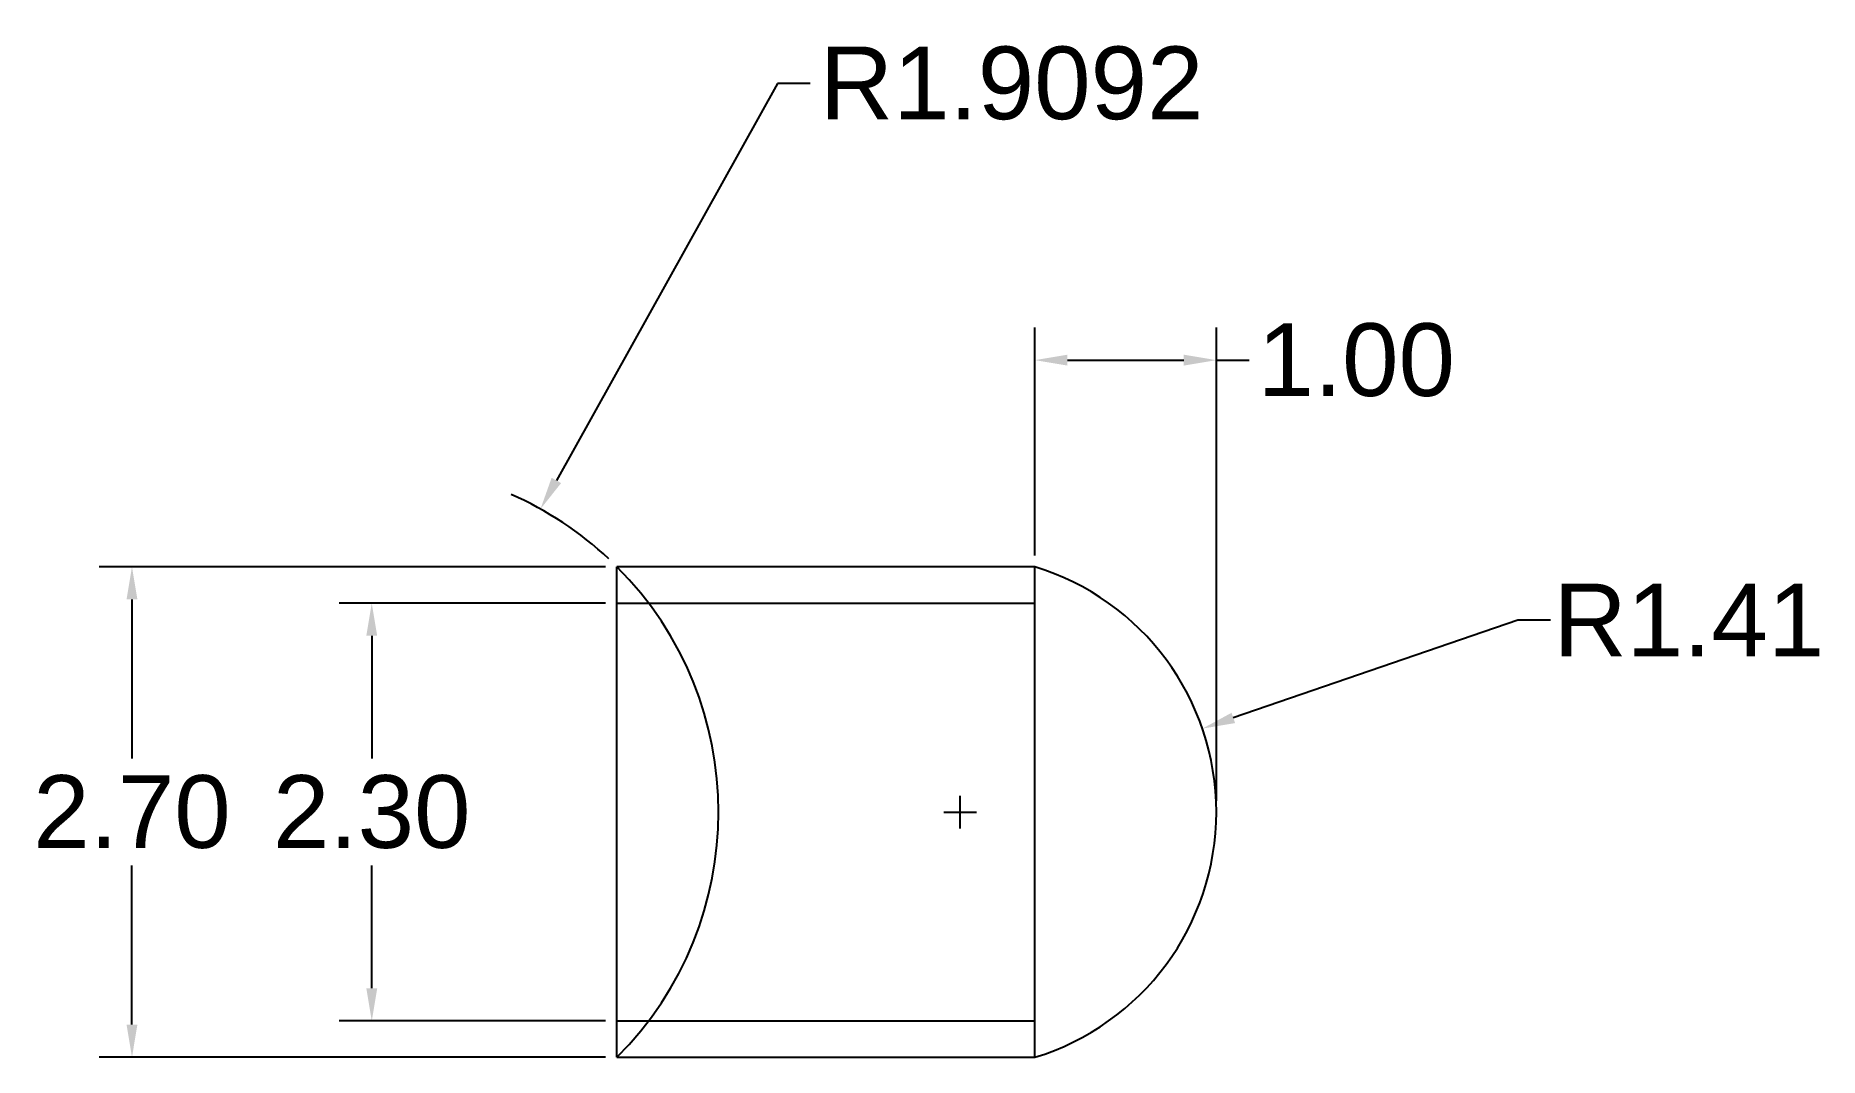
# Model space of a CAD drawing. Header units: inches. Extents: x 25.2 to 35.02, y 10.04 to 15.66.
import ezdxf

# ---------------------------------------------------------------- set-up
doc = ezdxf.new("R2010")
doc.units = ezdxf.units.IN
doc.header["$MEASUREMENT"] = 0
doc.layers.add('Acoperire', color=10, linetype='Continuous')
doc.layers.add('Anotari', color=40, linetype='Continuous')
doc.styles.get("Standard").update_dxf_attribs({"font": 'arial.ttf'})
doc.dimstyles.get("Standard").update_dxf_attribs({"dimtxt": 0.18, "dimasz": 0.18, "dimexe": 0.18, "dimexo": 0.0625, "dimgap": 0.09, "dimtad": 0, "dimtih": 1, "dimtoh": 1, "dimdec": 4, "dimzin": 0, "dimdsep": 46, "dimtxsty": 'Standard', "dimcen": 0.09, "dimadec": 0, "dimazin": 0, "dimtfac": 1, "dimtdec": 4, "dimtofl": 0, "dimtmove": 0, "dimatfit": 3, "dimfxl": 1, "dimtolj": 1, "dimtzin": 0, "dimarcsym": 0})

# ---------------------------------------------------------------- blocks, each defined once
blk = doc.blocks.new('*D7')
at = {"layer": 'Anotari', "color": 0, "lineweight": -2, "transparency": 16777216}
for p, q in [((28.3334, 12.7412), (25.5457, 12.7412)), ((25.7257, 12.5612), (25.7257, 11.6854)), ((25.7257, 10.2212), (25.7257, 11.097)), ((28.3334, 10.0412), (25.5457, 10.0412))]:
    blk.add_line(p, q, dxfattribs=at)
at = {"layer": 'Anotari', "color": 0, "transparency": 16777216}
for points in [[(25.6957, 12.5612), (25.7557, 12.5612), (25.7257, 12.7412)], [(25.6957, 10.2212), (25.7557, 10.2212), (25.7257, 10.0412)]]:
    blk.add_solid(points, dxfattribs=at)
at = {"layer": 'Defpoints', "color": 0, "transparency": 16777216}
for p in [(28.3959, 12.7412), (25.7257, 10.0412), (28.3959, 10.0412)]:
    blk.add_point(p, dxfattribs=at)
at = {"layer": 'Anotari', "color": 0, "transparency": 16777216, "insert": (25.7257, 11.3912), "char_height": 0.4, "attachment_point": 5}
blk.add_mtext('\\A1;2.70', dxfattribs=at)
blk = doc.blocks.new('*D8')
at = {"layer": 'Anotari', "color": 0, "lineweight": -2, "transparency": 16777216}
for p, q in [((28.3334, 12.5412), (26.8659, 12.5412)), ((27.0459, 12.3612), (27.0459, 11.6856)), ((27.0459, 10.4212), (27.0459, 11.0968)), ((28.3334, 10.2412), (26.8659, 10.2412))]:
    blk.add_line(p, q, dxfattribs=at)
at = {"layer": 'Anotari', "color": 0, "transparency": 16777216}
for points in [[(27.0159, 12.3612), (27.0759, 12.3612), (27.0459, 12.5412)], [(27.0159, 10.4212), (27.0759, 10.4212), (27.0459, 10.2412)]]:
    blk.add_solid(points, dxfattribs=at)
at = {"layer": 'Defpoints', "color": 0, "transparency": 16777216}
for p in [(28.3959, 12.5412), (27.0459, 10.2412), (28.3959, 10.2412)]:
    blk.add_point(p, dxfattribs=at)
at = {"layer": 'Anotari', "color": 0, "transparency": 16777216, "insert": (27.0459, 11.3912), "char_height": 0.4, "attachment_point": 5}
blk.add_mtext('\\A1;2.30', dxfattribs=at)
blk = doc.blocks.new('*D9')
at = {"layer": 'Anotari', "color": 0, "lineweight": -2, "transparency": 16777216}
for p, q in [((30.6959, 12.8037), (30.6959, 14.0586)), ((31.6959, 11.4537), (31.6959, 14.0586)), ((30.8759, 13.8786), (31.5159, 13.8786)), ((31.6959, 13.8786), (31.8759, 13.8786))]:
    blk.add_line(p, q, dxfattribs=at)
at = {"layer": 'Anotari', "color": 0, "transparency": 16777216}
for points in [[(30.8759, 13.9086), (30.8759, 13.8486), (30.6959, 13.8786)], [(31.5159, 13.9086), (31.5159, 13.8486), (31.6959, 13.8786)]]:
    blk.add_solid(points, dxfattribs=at)
at = {"layer": 'Defpoints', "color": 0, "transparency": 16777216}
for p in [(31.6959, 13.8786), (30.6959, 12.7412), (31.6959, 11.3912)]:
    blk.add_point(p, dxfattribs=at)
at = {"layer": 'Anotari', "color": 0, "transparency": 16777216, "insert": (32.4659, 13.8786), "char_height": 0.4, "attachment_point": 5}
blk.add_mtext('\\A1;1.00', dxfattribs=at)
blk = doc.blocks.new('*D10')
at = {"layer": 'Anotari', "color": 0, "lineweight": -2, "transparency": 16777216}
for p, q in [((29.2792, 15.402), (28.0623, 13.2165)), ((29.4592, 15.402), (29.2792, 15.402))]:
    blk.add_line(p, q, dxfattribs=at)
blk.add_arc((27.0459, 11.3912), 1.9092, 46.8753, 66.29228, dxfattribs=at)
at = {"layer": 'Anotari', "color": 0, "transparency": 16777216}
blk.add_solid([(28.0361, 13.2311), (28.0885, 13.2019), (27.9747, 13.0593)], dxfattribs=at)
at = {"layer": 'Defpoints', "color": 0, "transparency": 16777216}
for p in [(27.9747, 13.0593), (27.0459, 11.3912)]:
    blk.add_point(p, dxfattribs=at)
at = {"layer": 'Anotari', "color": 0, "transparency": 16777216, "insert": (30.5689, 15.402), "char_height": 0.4, "attachment_point": 5}
blk.add_mtext('\\A1;R1.9092', dxfattribs=at)
blk = doc.blocks.new('*D11')
at = {"layer": 'Anotari', "color": 0, "lineweight": -2, "transparency": 16777216}
for p, q in [((33.355, 12.4483), (31.7893, 11.9092)), ((33.535, 12.4483), (33.355, 12.4483)), ((30.2847, 11.3012), (30.2847, 11.4812)), ((30.1947, 11.3912), (30.3747, 11.3912))]:
    blk.add_line(p, q, dxfattribs=at)
at = {"layer": 'Anotari', "color": 0, "transparency": 16777216}
blk.add_solid([(31.7795, 11.9376), (31.799, 11.8809), (31.6191, 11.8506)], dxfattribs=at)
at = {"layer": 'Defpoints', "color": 0, "transparency": 16777216}
for p in [(31.6191, 11.8506), (30.2847, 11.3912)]:
    blk.add_point(p, dxfattribs=at)
at = {"layer": 'Anotari', "color": 0, "transparency": 16777216, "insert": (34.2973, 12.4483), "char_height": 0.4, "attachment_point": 5}
blk.add_mtext('\\A1;R1.41', dxfattribs=at)

msp = doc.modelspace()

# ---------------------------------------------------------------- linework, layer by layer
at = {"layer": 'Acoperire'}
for p, q in [((28.39595, 10.04121), (28.39595, 12.74121)), ((30.69595, 10.04121), (30.69595, 12.74121)), ((28.39595, 12.54121), (30.69595, 12.54121)), ((28.39595, 10.04121), (28.39595, 10.24121)), ((28.39595, 10.24121), (30.69595, 10.24121))]:
    msp.add_line(p, q, dxfattribs=at)
for points in [[(30.69595, 12.74121), (28.39595, 12.74121)], [(28.39595, 10.04121), (30.69595, 10.04121)]]:
    msp.add_lwpolyline(points, dxfattribs=at)
for centre, radius, start, end in [((27.04593, 11.39121), 1.9092, 315.000351, 44.999649), ((30.2847, 11.39121), 1.41125, 286.942289, 73.057711)]:
    msp.add_arc(centre, radius, start, end, dxfattribs=at)

# ---------------------------------------------------------------- dimensions: what is measured, and where the dimension line sits
at = {"layer": 'Anotari'}
for center, mpoint, override, picture, middle in [((27.04593, 11.39121), (27.97472, 13.05926), {"dimtxt": 0.4, "dimdec": 4, "dimcen": 0}, '*D10', (30.56885, 15.40203)), ((30.2847, 11.39121), (31.61907, 11.85064), {"dimtxt": 0.4, "dimdec": 2}, '*D11', (34.29735, 12.44835))]:
    dim = msp.add_radius_dim(center=center, mpoint=mpoint, dimstyle='Standard', override=override, dxfattribs=at)
    dim.commit()
    dim.dimension.update_dxf_attribs({"geometry": picture, "text_midpoint": middle, "dimtype": 164})
dim = msp.add_linear_dim(base=(31.69595, 13.87855), p1=(30.69595, 12.74121), p2=(31.69595, 11.39121), dimstyle='Standard', override={"dimtxt": 0.4, "dimdec": 2}, dxfattribs=at)
dim.commit()
dim.dimension.update_dxf_attribs({"geometry": '*D9', "text_midpoint": (32.46595, 13.87855)})
for base, p1, p2, picture, middle in [((25.72565, 10.04121), (28.39595, 12.74121), (28.39595, 10.04121), '*D7', (25.72565, 11.39121)), ((27.04593, 10.24121), (28.39595, 12.54121), (28.39595, 10.24121), '*D8', (27.04593, 11.39121))]:
    dim = msp.add_linear_dim(base=base, p1=p1, p2=p2, angle=90, dimstyle='Standard', override={"dimtxt": 0.4, "dimdec": 2}, dxfattribs=at)
    dim.commit()
    dim.dimension.update_dxf_attribs({"geometry": picture, "text_midpoint": middle, "dimtype": 160})

doc.saveas('drawing.dxf')
